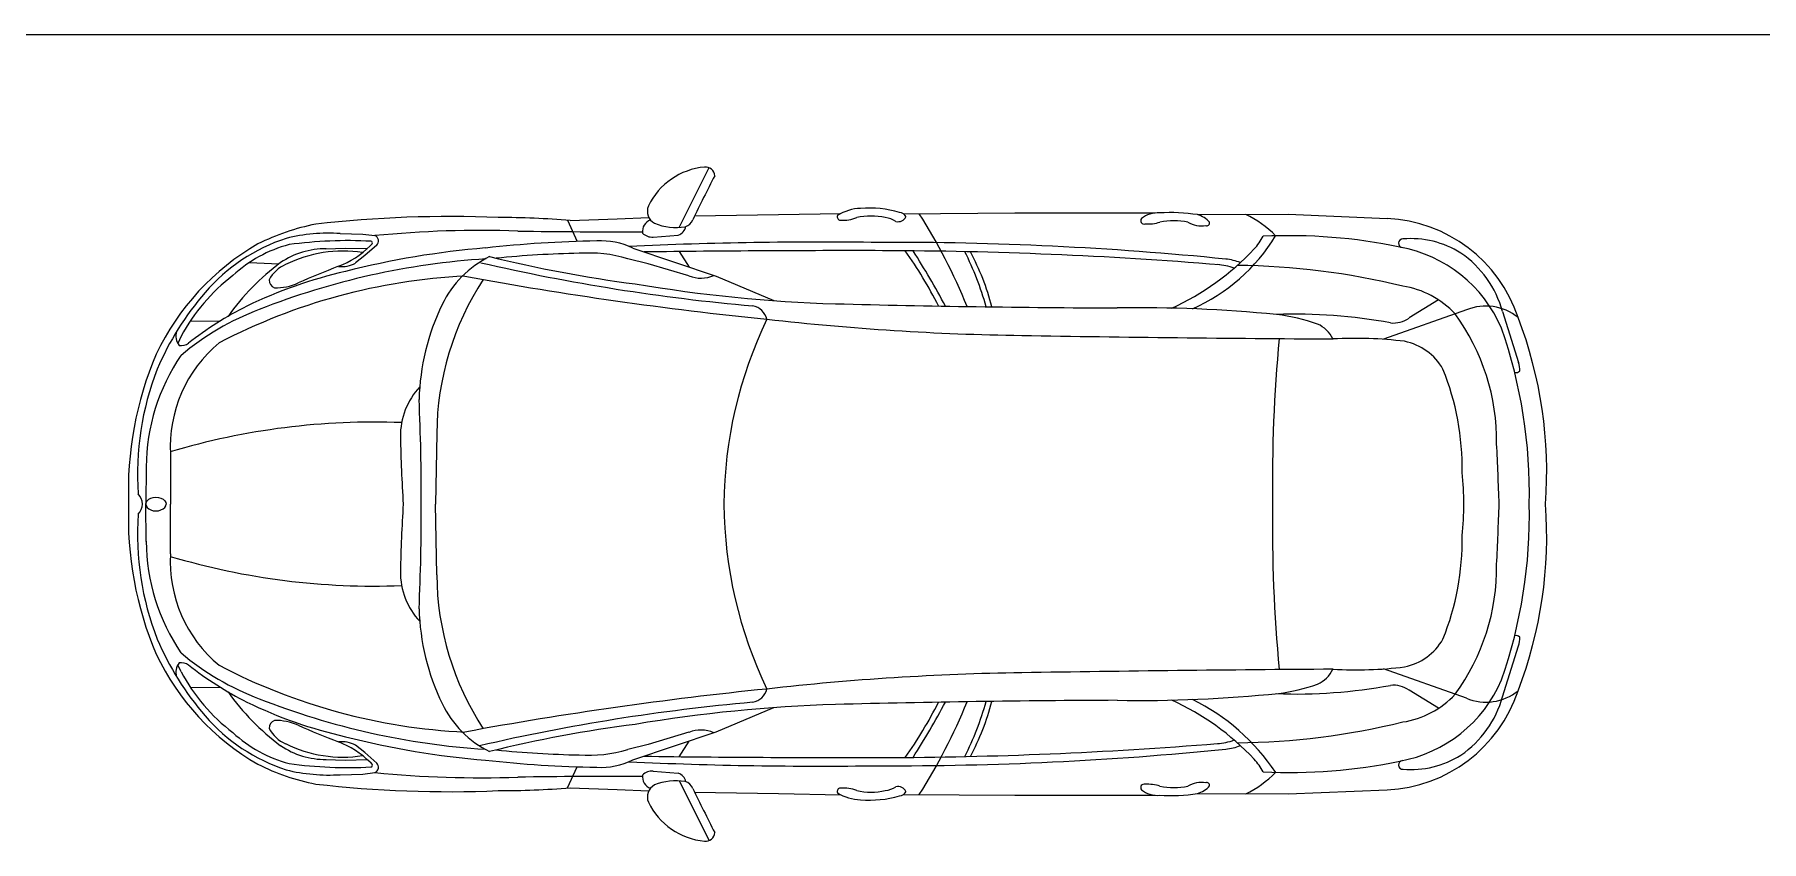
# Model space of a CAD drawing. Header units: millimetres. Extents: x 2646 to 50990, y 12226 to 40347.
# Drawn here: x 33275 to 38815, y 19061 to 21649 of the extents above; entities that cross this region are included whole.
import ezdxf

# ---------------------------------------------------------------- set-up
doc = ezdxf.new("R2010")
doc.units = ezdxf.units.MM
doc.layers.add('www.cad-blocks.net', color=7, linetype='Continuous')

# ---------------------------------------------------------------- blocks, each defined once
blk = doc.blocks.new('A$C43912C25')
blk.add_line((0.3877, 1.8553), (0.4825, 1.8516))
for points in [[(1.7667, 1.9683), (1.8626, 2.1597)], [(1.4168, 1.9904), (1.5674, 1.9957), (1.6693, 2)], [(1.8162, 2.005), (2.0855, 2.009), (2.2856, 2.0126)], [(2.486, 2.0117), (2.8434, 2.0143), (3.2937, 2.0143)], [(3.4298, 2.009), (3.72, 2.0103), (4.0384, 1.9968)], [(0.6792, 1.9484), (0.7511, 1.9469), (0.7902, 1.9417)], [(1.4079, 1.9911), (1.4395, 1.9232)], [(1.6831, 1.9371), (1.7637, 1.9434)], [(0.6333, 1.8997), (0.6951, 1.9018), (0.7661, 1.9001)], [(0.7961, 1.911), (0.7583, 1.8775), (0.728, 1.854)], [(0.775, 1.9086), (0.7811, 1.9158)], [(1.618, 1.9014), (1.8848, 1.8115)], [(1.7669, 1.8907), (1.7983, 1.8407)], [(1.798, 1.8126), (1.6668, 1.8513), (1.6019, 1.8675)], [(1.8848, 1.8115), (2.0702, 1.7335)], [(4.2032, 1.7355), (4.1082, 1.6776)], [(0.1981, 1.6685), (0.2936, 1.6674)], [(4.2922, 1.7034), (4.0259, 1.6092)], [(4.4082, 1.6986), (4.4591, 1.5353)], [(0.1684, 1.6188), (0.1579, 1.5963)], [(0.9888, 1.3076), (0.9848, 1.0807)], [(0.1341, 1.2404), (0.1341, 1.0807)], [(0.0568, 1.2001), (0.0553, 1.0807)], [(0.0568, 0.9613), (0.0553, 1.0807)], [(0.1341, 0.921), (0.1341, 1.0807)], [(0.9888, 0.8538), (0.9848, 1.0807)], [(4.4082, 0.4629), (4.4591, 0.6261)], [(0.1684, 0.5426), (0.1579, 0.5652)], [(4.2922, 0.458), (4.0259, 0.5522)], [(0.1981, 0.4929), (0.2936, 0.494)], [(4.2032, 0.426), (4.1082, 0.4839)], [(1.8848, 0.3499), (2.0702, 0.428)], [(1.798, 0.3489), (1.6668, 0.3101), (1.6019, 0.2939)], [(1.618, 0.2601), (1.8848, 0.3499)], [(0.7961, 0.2504), (0.7583, 0.284), (0.728, 0.3075)], [(1.7669, 0.2707), (1.7983, 0.3207)], [(0.6333, 0.2617), (0.6951, 0.2597), (0.7661, 0.2613)], [(0.775, 0.2528), (0.7811, 0.2456)], [(1.4079, 0.1703), (1.4395, 0.2383)], [(1.6831, 0.2243), (1.7637, 0.218)], [(0.6792, 0.213), (0.7511, 0.2146), (0.7902, 0.2197)], [(1.4168, 0.171), (1.5674, 0.1657), (1.6693, 0.1614)], [(1.7667, 0.1931), (1.8626, 0.0017)], [(1.8162, 0.1564), (2.0855, 0.1524), (2.2856, 0.1488)], [(2.486, 0.1497), (2.8434, 0.1471), (3.2937, 0.1471)], [(3.4298, 0.1525), (3.72, 0.1511), (4.0384, 0.1646)]]:
    blk.add_lwpolyline(points)
for centre, radius, start, end in [((1.868, 1.9397), 0.2227, 95.1694, 154.0909), ((1.852, 2.1331), 0.0286, 1.4338, 98.1496), ((7.7854, -0.9012), 6.6391, 152.79722, 154.15725), ((1.0298, -1.7703), 3.7732, 87.6242, 96.5356), ((1.1859, -0.902), 2.9017, 85.4344, 89.992), ((1.7085, 2.0202), 0.0441, 157.6217, 241.6224), ((2.2837, 2.0015), 0.0101, 150.7295, 272.4696), ((2.3531, 1.8825), 0.1466, 91.7076, 122.2532), ((2.2934, 2.1026), 0.1115, 265.2355, 292.5373), ((2.3819, 1.7891), 0.2154, 77.7315, 102.2685), ((2.3771, 1.6833), 0.3468, 73.8458, 94.6928), ((2.4134, 1.9074), 0.0933, 58.8103, 81.2), ((2.4685, 2.0154), 0.029, 256.483, 332.7155), ((2.4705, 1.9898), 0.0268, 27.2591, 83.2518), ((0.9977, 1.0318), 1.8249, 21.9697, 32.4913), ((3.2583, 1.9897), 0.0109, 141.6348, 286.6955), ((3.3013, 1.9323), 0.0824, 85.7284, 128.771), ((3.342, 1.4173), 0.5982, 81.5608, 93.3098), ((3.4059, 1.9291), 0.0834, 41.5255, 73.3873), ((3.4416, 1.7079), 0.3337, 44.3298, 64.7269), ((4.0167, 1.5321), 0.4652, 18.4185, 87.3283), ((0.7392, 1.2702), 0.7217, 101.0904, 116.6811), ((0.6436, 1.367), 0.5825, 86.495, 103.6712), ((1.1284, -1.4948), 3.4531, 87.9982, 95.6208), ((0.7836, 1.9245), 0.0184, 312.9268, 69.1415), ((1.6031, 29.0634), 27.1095, 269.25149, 270.09624), ((1.6881, 1.9551), 0.0395, 110.2104, 187.7503), ((1.6801, 1.9813), 0.0443, 225.4303, 273.8539), ((1.7564, 2.1519), 0.1839, 248.0096, 279.2067), ((1.7514, 1.9784), 0.0371, 289.4745, 348.4709), ((1.7756, 2.006), 0.0371, 286.0883, 339.1015), ((3.2694, 2.118), 0.1389, 266.6995, 286.6471), ((3.355, 1.7652), 0.2244, 78.7626, 101.7877), ((3.4431, 2.0602), 0.0871, 239.3731, 278.526), ((3.1762, 2.2471), 0.5897, 293.7032, 328.7419), ((3.4595, 1.9825), 0.00905, 247.5025, 11.8812), ((3.4758, 2.0254), 0.1854, 317.0112, 332.4613), ((3.7232, 0.202), 1.7396, 78.2132, 92.7367), ((0.8161, 1.2172), 0.8048, 119.8817, 154.668), ((0.6894, 1.3746), 0.5877, 108.1912, 139.0775), ((0.6226, 1.505), 0.4218, 104.7626, 132.9975), ((0.6333, 1.6378), 0.2619, 89.7398, 123.8332), ((0.6866, 1.485), 0.4072, 80.9315, 116.6537), ((0.7037, 0.5153), 1.4103, 86.9955, 97.6831), ((0.5723, 2.112), 0.2871, 290.5994, 314.8945), ((1.3633, -0.7786), 2.6895, 94.6439, 104.3657), ((0.7775, 1.9189), 0.00475, 319.4517, 89.0463), ((1.566, -1.8841), 3.8093, 90.9637, 96.3359), ((1.5115, -1.4624), 3.3481, 91.1275, 95.6861), ((1.4762, 1.4524), 0.4337, 73.1589, 94.0459), ((1.515, 1.6896), 0.2355, 64.0615, 93.1907), ((2.219, -11.5863), 13.5073, 89.19851, 92.60432), ((2.3106, -48.8134), 50.707, 89.8778, 90.74223), ((2.4561, -8.7127), 10.6326, 84.2557, 90.25948), ((2.382, -11.8836), 13.7771, 85.34002, 89.84747), ((1.3771, 1.1012), 1.3675, 26.7212, 35.3901), ((0.0954, 0.3545), 2.869, 28.3221, 32.4256), ((1.8222, 1.4564), 0.9639, 15.4764, 26.7493), ((2.023, 1.5242), 0.7701, 14.2185, 28.3444), ((2.9978, 2.475), 0.8416, 294.4983, 316.8034), ((4.0884, 1.9172), 0.0139, 87.5812, 264.1082), ((3.9991, 1.4705), 0.4417, 23.2151, 79.6317), ((4.1129, 1.6252), 0.3069, 58.1683, 94.5657), ((4.0815, 1.6071), 0.3393, 15.636, 55.2686), ((0.9555, 1.2301), 0.781, 126.8095, 144.5739), ((1.2983, -0.5232), 2.3952, 93.6167, 111.5239), ((0.543, 1.7544), 0.1023, 112.4416, 153.5517), ((2.0547, -1.6715), 3.7765, 111.4568, 113.5699), ((0.684, 1.9332), 0.0907, 263.2382, 299.0227), ((1.3067, 1.5755), 0.3337, 116.3991, 154.2327), ((2.5662, 8.0795), 6.3881, 257.00637, 264.94024), ((2.1632, 5.9525), 4.2001, 256.158, 262.6449), ((3.4829, 1.6704), 0.1786, 69.0294, 86.6324), ((3.5008, 1.684), 0.1835, 68.8426, 83.8985), ((3.5322, -0.4945), 2.341, 76.2605, 89.384), ((0.6931, 1.3385), 0.5949, 127.0182, 151.8919), ((1.1725, -0.0917), 1.9058, 92.8144, 117.5713), ((1.0299, 0.3666), 1.4978, 102.8799, 115.7336), ((0.477, 1.7986), 0.0256, 176.9262, 249.5895), ((0.4728, 1.9501), 0.1756, 268.4493, 294.1487), ((1.9018, 1.3004), 0.9131, 146.7502, 179.547), ((3.2443, 13.5395), 11.9259, 259.53848, 264.24391), ((2.4177, 6.4914), 4.7706, 260.4414, 268.2009), ((1.8364, 1.9126), 0.1071, 249.0153, 292.8394), ((4.0456, 1.4961), 0.2866, 42.751, 81.4483), ((0.9766, 1.1326), 0.9632, 139.3903, 156.6986), ((1.675, 1.3967), 0.7432, 154.1615, 178.4964), ((3.3331, 43.5235), 41.8139, 268.5402, 269.77829), ((0.7247, 0.8963), 0.8643, 110.6764, 130.0779), ((0.8993, 0.6927), 1.1476, 116.9289, 128.0215), ((3.2918, 1.072), 1.3815, 154.1763, 179.6366), ((1.9921, 1.6594), 0.0579, 14.2819, 79.3547), ((2.9834, 9.9071), 8.2863, 263.52039, 269.18472), ((3.2415, -2.7557), 4.4661, 84.3309, 90.9001), ((3.7449, 0.0093), 1.6805, 79.5912, 92.1227), ((3.5974, 1.0234), 0.6709, 71.1007, 82.5743), ((4.0584, 1.7468), 0.0853, 263.3289, 305.7124), ((3.6994, 1.2829), 0.69, 359.2571, 36.2188), ((4.3548, 1.5525), 0.1634, 50.7939, 112.5331), ((3.1611, 1.1825), 1.3889, 355.7967, 20.9506), ((0.1985, 1.6193), 0.0467, 161.3595, 219.2801), ((4.4979, 100.5572), 98.949, 269.054708, 269.633393), ((8.4683, 1.1534), 4.7983, 174.5225, 180.8684), ((3.7762, 1.5703), 0.0959, 24.6148, 66.3424), ((3.9376, 0.327), 1.2853, 83.0142, 93.249), ((2.8937, 1.1174), 1.6006, 358.6866, 19.2309), ((1.1108, 1.1245), 1.1116, 156.8462, 182.2557), ((0.6986, 1.1962), 0.6419, 145.7264, 179.6494), ((0.5696, 1.2627), 0.4361, 129.8094, 182.9329), ((0.1681, 1.6329), 0.0436, 262.3637, 303.8791), ((4.0574, 1.4227), 0.1837, 29.6437, 78.5498), ((0.9548, 1.1767), 0.9263, 158.667, 183.9211), ((3.4184, 1.1927), 0.8607, 359.2695, 21.8831), ((4.4514, 1.5197), 0.0173, 255.778, 314.2918), ((4.3802, 1.5084), 0.0833, 359.2329, 18.8178), ((1.1004, 1.3), 0.2282, 136.6981, 180.8688), ((-5.6508, 1.1148), 6.5898, 359.70339, 2.62108), ((0.7863, -0.937), 2.2807, 87.7451, 106.6257), ((6.2594, 1.4113), 5.3885, 181.2209, 183.5178), ((-7.0559, 0.7059), 11.4593, 1.87417, 2.84124), ((2.8757, 1.0604), 1.4086, 0.8274, 4.9435), ((-0.0122, 1.0748), 0.0576, 5.8969, 42.0109), ((1.1108, 1.037), 1.1116, 177.7443, 203.1538), ((-0.0122, 1.0866), 0.0576, 317.9891, 354.1031), ((6.2594, 0.7501), 5.3885, 176.4822, 178.7791), ((-5.6508, 1.0466), 6.5898, 357.37892, 0.29661), ((3.2918, 1.0895), 1.3815, 180.3634, 205.8237), ((8.4683, 1.008), 4.7983, 179.1316, 185.4775), ((2.8757, 1.1011), 1.4086, 355.0565, 359.1726), ((-7.0559, 1.4555), 11.4593, 357.15876, 358.12583), ((2.8937, 1.044), 1.6006, 340.7691, 1.3134), ((3.1611, 0.9789), 1.3889, 339.0494, 4.2033), ((0.9548, 0.9847), 0.9263, 176.0789, 201.333), ((0.6986, 0.9653), 0.6419, 180.3506, 214.2736), ((3.4184, 0.9687), 0.8607, 338.1169, 0.7305), ((0.5696, 0.8987), 0.4361, 177.0671, 230.1906), ((0.7863, 3.0985), 2.2807, 253.3743, 272.2549), ((3.6994, 0.8785), 0.69, 323.7812, 0.7429), ((1.1004, 0.8614), 0.2282, 179.1312, 223.3019), ((1.9018, 0.861), 0.9131, 180.453, 213.2498), ((1.675, 0.7647), 0.7432, 181.5036, 205.8385), ((0.9766, 1.0288), 0.9632, 203.3014, 220.6097), ((4.0574, 0.7388), 0.1837, 281.4502, 330.3563), ((4.4514, 0.6417), 0.0173, 45.7082, 104.222), ((4.3802, 0.653), 0.0833, 341.1822, 0.7671), ((0.8161, 0.9442), 0.8048, 205.332, 240.1183), ((0.1985, 0.5421), 0.0467, 140.7199, 198.6405), ((0.1681, 0.5285), 0.0436, 56.1209, 97.6363), ((0.7247, 1.2651), 0.8643, 229.9221, 249.3236), ((0.8993, 1.4688), 1.1476, 231.9785, 243.0711), ((1.1725, 2.2531), 1.9058, 242.4287, 267.1856), ((3.9376, 1.8344), 1.2853, 266.751, 276.9858), ((0.6931, 0.8229), 0.5949, 208.1081, 232.9818), ((2.9834, -7.7457), 8.2863, 90.81528, 96.47961), ((4.4979, -98.3958), 98.949, 90.366607, 90.945292), ((3.7449, 2.1522), 1.6805, 267.8773, 280.4088), ((3.5974, 1.1381), 0.6709, 277.9181, 288.8993), ((3.7762, 0.5912), 0.0959, 293.6576, 335.3852), ((4.0584, 0.4146), 0.0853, 54.2876, 96.6711), ((3.9991, 0.6909), 0.4417, 280.3683, 336.7849), ((0.9555, 0.9313), 0.781, 215.4261, 233.1905), ((1.0299, 1.7948), 1.4978, 244.2664, 257.1201), ((1.2983, 2.6846), 2.3952, 248.4761, 266.311), ((3.2443, -11.378), 11.9259, 95.75609, 100.46152), ((2.5662, -5.9181), 6.3881, 95.05976, 103.03121), ((1.9921, 0.502), 0.0579, 280.6453, 345.7181), ((3.3331, -41.3621), 41.8139, 90.22171, 91.4598), ((1.3771, 1.0603), 1.3675, 324.6099, 333.2788), ((0.0954, 1.8069), 2.869, 327.5744, 331.6779), ((0.9977, 1.1296), 1.8249, 327.5087, 338.0303), ((1.8222, 0.705), 0.9639, 333.2507, 344.5236), ((2.023, 0.6372), 0.7701, 331.6556, 345.7815), ((3.2415, 4.9171), 4.4661, 269.0999, 275.7615), ((2.9978, -0.3136), 0.8416, 43.1966, 65.5017), ((3.1072, -0.1645), 0.6903, 33.8765, 63.6783), ((4.0167, 0.6293), 0.4652, 272.6717, 341.5815), ((4.0456, 0.6654), 0.2866, 278.5517, 317.249), ((4.0815, 0.5543), 0.3393, 304.7314, 344.364), ((4.3548, 0.6089), 0.1634, 247.4669, 309.2061), ((0.6894, 0.7868), 0.5877, 220.9225, 251.8088), ((1.3067, 0.5859), 0.3337, 205.7673, 243.6009), ((2.4177, -4.33), 4.7706, 91.7991, 99.5586), ((0.6226, 0.6564), 0.4218, 227.0025, 255.2374), ((0.477, 0.3629), 0.0256, 110.4105, 183.0738), ((0.543, 0.407), 0.1023, 206.4483, 247.5584), ((0.4728, 0.2113), 0.1756, 65.8513, 91.5507), ((2.0547, 3.8329), 3.7765, 246.4301, 248.5432), ((1.3633, 2.9401), 2.6895, 255.6343, 265.3561), ((2.1632, -3.7911), 4.2001, 97.3551, 103.842), ((1.8364, 0.2488), 0.1071, 67.1606, 110.9847), ((3.5322, 2.656), 2.341, 270.616, 283.7395), ((0.6333, 0.5236), 0.2619, 236.1668, 270.2602), ((0.6866, 0.6764), 0.4072, 243.3463, 279.0685), ((0.684, 0.2282), 0.0907, 60.9773, 96.7618), ((0.5723, 0.0494), 0.2871, 45.1055, 69.4006), ((1.5115, 3.6238), 3.3481, 264.3139, 268.8725), ((1.4762, 0.709), 0.4337, 265.9541, 286.8411), ((2.4561, 10.8742), 10.6326, 269.74052, 275.7443), ((2.382, 14.045), 13.7771, 270.15253, 274.62691), ((3.4829, 0.4911), 0.1786, 273.3676, 290.9706), ((3.5008, 0.4775), 0.1835, 276.1015, 291.1574), ((0.7392, 0.8912), 0.7217, 243.3189, 258.9096), ((0.6436, 0.7944), 0.5825, 256.3288, 273.505), ((0.7037, 1.6462), 1.4103, 262.3169, 273.0045), ((0.7775, 0.2425), 0.00475, 270.9537, 40.5483), ((0.7836, 0.2369), 0.0184, 290.8585, 47.0732), ((1.566, 4.0455), 3.8093, 263.6641, 269.0363), ((1.515, 0.4719), 0.2355, 266.8093, 295.9385), ((2.219, 13.7477), 13.5073, 267.39568, 270.80149), ((1.6801, 0.1801), 0.0443, 86.1461, 134.5697), ((2.3106, 50.9749), 50.707, 269.25777, 270.1222), ((3.4758, 0.1361), 0.1854, 27.5387, 42.9888), ((3.7232, 1.9594), 1.7396, 267.2633, 281.7868), ((4.0884, 0.2442), 0.0139, 95.8918, 272.4188), ((4.1129, 0.5362), 0.3069, 265.4343, 301.8317), ((1.0298, 3.9317), 3.7732, 263.4644, 272.3758), ((1.1284, 3.6562), 3.4531, 264.3792, 272.0018), ((1.1859, 3.0635), 2.9017, 270.008, 274.5656), ((1.6031, -26.902), 27.1095, 89.90376, 90.74851), ((1.6881, 0.2063), 0.0395, 172.2497, 249.7896), ((1.7085, 0.1413), 0.0441, 118.3776, 202.3783), ((1.7564, 0.0095), 0.1839, 80.7933, 111.9904), ((1.7514, 0.1831), 0.0371, 11.5291, 70.5255), ((1.7756, 0.1554), 0.0371, 20.8985, 73.9117), ((7.7854, 3.0626), 6.6391, 205.84275, 207.20278), ((2.2837, 0.1599), 0.0101, 87.5304, 209.2705), ((2.2934, 0.0588), 0.1115, 67.4627, 94.7645), ((2.4134, 0.254), 0.0933, 278.8, 301.1897), ((2.4685, 0.146), 0.029, 27.2845, 103.517), ((3.2583, 0.1717), 0.0109, 73.3045, 218.3652), ((3.2694, 0.0435), 0.1389, 73.3529, 93.3005), ((3.355, 0.3962), 0.2244, 258.2123, 281.2374), ((3.4431, 0.1012), 0.0871, 81.474, 120.6269), ((3.4059, 0.2324), 0.0834, 286.6127, 318.4745), ((3.4595, 0.1789), 0.00905, 348.1188, 112.4975), ((3.4416, 0.4535), 0.3337, 295.2731, 315.6702), ((1.868, 0.2218), 0.2227, 205.9091, 264.8306), ((2.3531, 0.2789), 0.1466, 237.7468, 268.2924), ((2.3819, 0.3723), 0.2154, 257.7315, 282.2685), ((2.3771, 0.4781), 0.3468, 265.3072, 286.1542), ((2.4705, 0.1716), 0.0268, 276.7482, 332.7409), ((3.3013, 0.2291), 0.0824, 231.229, 274.2716), ((3.342, 0.7442), 0.5982, 266.6902, 278.4392), ((1.852, 0.0283), 0.0286, 261.8504, 358.5662)]:
    blk.add_arc(centre, radius, start, end)
at = {"extrusion": (0, 0, -1)}
blk.add_ellipse((0.0877, 1.0807), major_axis=(-0.0325, 0), ratio=0.669301, start_param=0, end_param=3.141593, dxfattribs=at)
blk.add_ellipse((0.0877, 1.0807), major_axis=(-0.0325, 0), ratio=0.669301, start_param=0, end_param=3.141593)
blk = doc.blocks.new('FORMAT')
at = {"layer": 'www.cad-blocks.net', "color": 155, "true_color": 0x546d8e}
blk.add_line((5773, 21648.8), (50990.4, 21648.8), dxfattribs=at)

msp = doc.modelspace()

# ---------------------------------------------------------------- block references
at = {"xscale": 1000, "yscale": 1000, "zscale": 1000}
msp.add_blockref('A$C43912C25', (33576.2, 19062.2), dxfattribs=at)
at = {"layer": 'www.cad-blocks.net'}
msp.add_blockref('FORMAT', (0, 0), dxfattribs=at)

doc.saveas('drawing.dxf')
